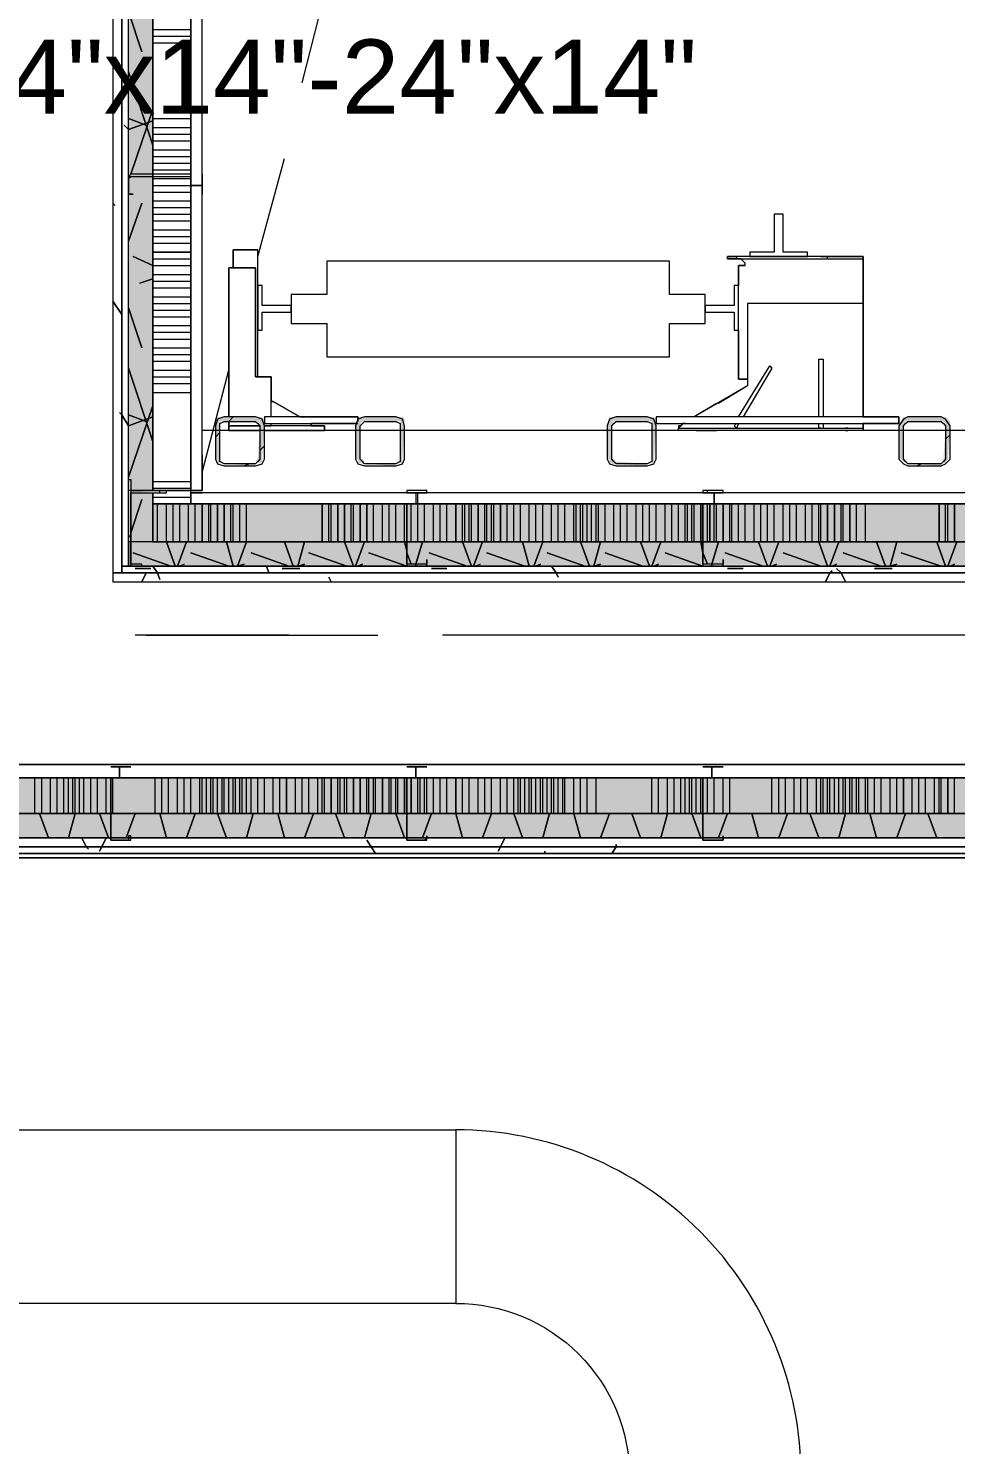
# Model space of a CAD drawing. Header units: metres. Extents: x 98 to 337, y -7 to 53.
# Drawn here: x 135.714 to 137.623, y 24.185 to 27.099 of the extents above; entities that cross this region are included whole.
import ezdxf

# ---------------------------------------------------------------- set-up
doc = ezdxf.new("R2010")
doc.units = ezdxf.units.M
doc.layers.add('HVAC - Ductos', color=5, linetype='Continuous', lineweight=0)
doc.layers.add('PDF_Text', color=7, linetype='Continuous', lineweight=0)
doc.layers.add('PDF_Geometry', color=7, linetype='Continuous', lineweight=0, true_color=0xaaaaaa)
doc.layers.add('PDF_Solid Fills', color=7, linetype='Continuous', lineweight=0, true_color=0xffffff)
doc.styles.add('PDF Helvetica', font='')
doc.styles.get('PDF Helvetica').set_extended_font_data('Helvetica')

msp = doc.modelspace()

# ---------------------------------------------------------------- hatches: boundary and pattern name
at = {"layer": 'PDF_Solid Fills', "lineweight": 0, "transparency": 33554559}
for points in [[(135.9708, 26.1479), (135.9708, 34.8531), (135.9205, 34.8531), (135.9205, 26.0425), (135.9708, 26.0425), (135.9708, 26.1433), (135.9251, 26.1479)], [(135.9708, 26.1479), (135.9708, 34.8531), (135.9205, 34.8531), (135.9205, 26.0425), (135.9708, 26.0425), (135.9708, 26.1433), (135.9251, 26.1479)], [(137.0063, 26.2945), (137.0017, 26.2991), (136.9101, 26.2991), (136.9056, 26.2853), (136.9056, 26.212), (136.9101, 26.212), (136.9101, 26.2029), (136.9147, 26.2029), (136.988, 26.1983), (136.988, 26.2029), (136.9238, 26.2074), (136.9192, 26.212), (136.9147, 26.212), (136.9147, 26.2853), (136.9192, 26.2899), (136.9972, 26.2899), (136.9972, 26.2074), (136.988, 26.2074), (137.0017, 26.2029), (137.0017, 26.2074)], [(138.3625, 25.9921), (138.3625, 26.0425), (135.9205, 26.0425), (135.9205, 25.9921), (137.7165, 25.9966), (137.7531, 25.9966)], [(138.3396, 25.9921), (138.3396, 26.0425), (135.9251, 26.0425), (135.9251, 25.9921), (136.4932, 25.9966), (136.5344, 25.9966)]]:
    msp.add_hatch(color=256, dxfattribs=at).paths.add_polyline_path(points)
h = msp.add_hatch(color=256, dxfattribs=at)
h.paths.add_polyline_path([(136.1175, 26.2029), (136.1816, 26.1983), (136.1816, 26.2029)])
h.paths.add_polyline_path([(136.0991, 26.212), (136.1037, 26.212), (136.1037, 26.2029), (136.1175, 26.2074), (136.1083, 26.2074), (136.1083, 26.2899), (136.1862, 26.2899), (136.1908, 26.2853), (136.1862, 26.212), (136.1816, 26.2074), (136.1954, 26.2029), (136.1954, 26.2074), (136.1999, 26.2934), (136.1999, 26.2945), (136.1954, 26.2991), (136.1037, 26.2991), (136.0991, 26.2853)])
h = msp.add_hatch(color=256, dxfattribs=at)
h.paths.add_polyline_path([(136.4061, 26.2029), (136.4703, 26.1983), (136.4703, 26.2029)])
h.paths.add_polyline_path([(136.4886, 26.2945), (136.484, 26.2991), (136.3924, 26.2991), (136.3878, 26.2853), (136.3878, 26.212), (136.3924, 26.212), (136.3924, 26.2029), (136.4061, 26.2074), (136.4016, 26.212), (136.397, 26.212), (136.397, 26.2853), (136.4016, 26.2899), (136.4795, 26.2899), (136.4795, 26.2074), (136.4703, 26.2074), (136.484, 26.2029), (136.484, 26.2074)])
h = msp.add_hatch(color=256, dxfattribs=at)
h.paths.add_polyline_path([(137.5057, 26.212), (137.5103, 26.212), (137.5149, 26.2074), (137.524, 26.2029), (137.524, 26.2074), (137.5194, 26.212), (137.5149, 26.212), (137.5149, 26.2853), (137.5194, 26.2899), (137.5974, 26.2899), (137.6019, 26.2853), (137.5974, 26.212), (137.5928, 26.2074), (137.6019, 26.2029), (137.6019, 26.2074), (137.6065, 26.212), (137.6111, 26.2899), (137.6019, 26.2991), (137.5149, 26.2991), (137.5103, 26.2899), (137.5057, 26.2853)])
h.paths.add_polyline_path([(137.524, 26.2029), (137.5928, 26.1983), (137.5928, 26.2029)])
h = msp.add_hatch(color=256, dxfattribs=at)
h.paths.add_polyline_path([(138.3396, 26.0425), (138.3396, 26.1203), (135.9708, 26.1203), (135.9708, 26.0425)])
h.paths.add_polyline_path([(138.3441, 26.0425), (138.3625, 26.0425), (138.3625, 26.1203), (138.3441, 26.1203)])
h = msp.add_hatch(color=256, dxfattribs=at)
h.paths.add_polyline_path([(138.3396, 25.4835), (138.3396, 25.5569), (133.9687, 25.5569), (133.9687, 25.4835)])
h.paths.add_polyline_path([(138.3441, 25.5569), (138.3441, 25.4835), (138.4404, 25.4835), (138.4404, 25.5569)])
h = msp.add_hatch(color=256, dxfattribs=at)
h.paths.add_polyline_path([(138.3396, 25.4835), (138.3396, 25.5569), (133.9687, 25.5569), (133.9687, 25.4835)])
h.paths.add_polyline_path([(138.3441, 25.5569), (138.3441, 25.4835), (138.4404, 25.4835), (138.4404, 25.5569)])
h = msp.add_hatch(color=256, dxfattribs=at)
h.paths.add_polyline_path([(135.3432, 25.4331), (135.3432, 25.4835), (133.9687, 25.4835), (133.9687, 25.4331)])
h.paths.add_polyline_path([(138.3441, 25.4331), (138.4908, 25.4331), (138.4908, 25.4835), (138.3441, 25.4835)])
h.paths.add_polyline_path([(138.3396, 25.4331), (138.3396, 25.4835), (135.3477, 25.4835), (135.3477, 25.4331)])
h = msp.add_hatch(color=256, dxfattribs=at)
h.paths.add_polyline_path([(135.3432, 25.4331), (135.3432, 25.4835), (133.9687, 25.4835), (133.9687, 25.4331)])
h.paths.add_polyline_path([(138.3441, 25.4331), (138.4908, 25.4331), (138.4908, 25.4835), (138.3441, 25.4835)])
h.paths.add_polyline_path([(138.3396, 25.4331), (138.3396, 25.4835), (135.3477, 25.4835), (135.3477, 25.4331)])

# ---------------------------------------------------------------- linework, layer by layer
at = {"layer": 'HVAC - Ductos', "lineweight": 0}
msp.add_lwpolyline([(133.4967, 24.8329), (136.5939, 24.8329), (136.5939, 24.4755), (133.4967, 24.4755)], close=True, dxfattribs=at)
msp.add_lwpolyline([(136.5939, 24.8329), (136.5939, 24.4755, -0.41593), (136.9514, 24.1182), (137.3042, 24.1182), (137.3042, 18.3407), (136.9514, 18.3407), (136.9514, 24.1182), (137.3042, 24.1182, 0.414677)], format="xyb", close=True, dxfattribs=at)
at = {"layer": 'PDF_Geometry', "lineweight": 0}
for points in [[(135.137, 35.357), (135.137, 27.11), (133.231, 27.11), (133.231, 26.8626), (133.9687, 26.8626), (133.9687, 25.5843), (133.9687, 25.401), (138.5228, 25.401), (138.5228, 25.5843), (138.5228, 35.6045)], [(133.1577, 25.4148), (133.1577, 25.5247), (133.9687, 25.5247), (133.9687, 25.4148), (138.5092, 25.4148), (138.5092, 25.4331), (138.5092, 25.5843), (138.5092, 35.5861), (138.4908, 35.5861), (138.3396, 35.5861), (135.3065, 35.5861), (138.4908, 35.5861), (138.4908, 35.5724), (138.3441, 35.5724), (138.4404, 35.5724), (138.4404, 35.5541), (138.4404, 35.522), (138.3441, 35.522), (138.3625, 35.522), (138.3625, 35.4441), (138.3441, 35.4441), (138.3625, 35.4441), (138.3625, 34.9035), (138.3625, 34.8531)], [(138.5092, 35.5861), (138.5092, 25.4331), (138.4908, 25.4331), (138.4908, 25.8958), (138.4908, 26.5052), (138.4908, 27.0962), (138.4908, 26.5052), (138.4908, 25.8958), (138.4908, 25.5843), (138.4908, 25.4835), (138.4908, 25.4331), (138.3441, 25.4331), (138.5092, 25.4331), (138.5092, 25.4148), (133.9687, 25.4148)], [(135.8884, 34.7523), (135.8884, 26.1433), (135.8884, 25.9783), (135.8884, 25.96), (138.3396, 25.96), (138.3396, 25.5843), (135.3065, 25.5843), (135.3065, 26.8626), (135.334, 26.8626), (135.334, 26.9084), (135.334, 27.11), (135.334, 35.357)], [(138.3625, 25.9921), (138.3396, 25.9921), (138.3396, 25.9783), (138.3396, 25.96), (138.3396, 25.9783), (135.9067, 25.9783), (135.9067, 25.9921), (135.9067, 26.1433), (135.9067, 34.7523), (135.9067, 34.9035), (135.9067, 34.9172), (138.3396, 34.9172), (138.3396, 34.9356)], [(138.3396, 25.9783), (138.3396, 25.9921), (135.9205, 25.9921), (135.9205, 26.0425), (135.9205, 26.1433), (135.9205, 34.7523), (135.9205, 34.8531), (135.9205, 34.9035), (138.3396, 34.9035), (138.3396, 34.9172)], [(138.3396, 26.0425), (137.7119, 26.0425), (137.1025, 26.0425), (136.4932, 26.0425), (135.9708, 26.0425), (135.9708, 26.1203), (135.9708, 26.1433), (135.9708, 26.0425), (135.9251, 26.0425), (135.9205, 26.0425), (135.9205, 34.8531), (135.9708, 34.8531), (135.9708, 34.7523), (135.9708, 34.1154), (135.9708, 34.7523), (135.9708, 34.7752), (136.0487, 34.7752), (136.0487, 34.7523), (136.0487, 34.0971)], [(136.0717, 26.2211), (136.0717, 34.7523), (136.0487, 34.7523), (136.0487, 34.0971), (136.0487, 34.7523), (136.0487, 34.7752), (138.3396, 34.7752), (138.3396, 34.7523), (138.3396, 26.1479)], [(136.0717, 26.2211), (136.0717, 34.7523), (138.2663, 34.7523)], [(135.9708, 27.4032), (135.9708, 26.7939), (135.9708, 26.1479)], [(136.0487, 26.7755), (136.0487, 27.3849)], [(136.2778, 26.9863), (136.3557, 27.2933)], [(135.2836, 26.8809), (135.2836, 26.8626), (135.2836, 25.5843), (135.2836, 25.5569), (135.3432, 25.5569), (138.3396, 25.5569), (135.3432, 25.5569), (135.2836, 25.5569), (135.2836, 25.5843), (138.3625, 25.5843), (138.3625, 25.9921), (138.3625, 26.0425)], [(136.1862, 26.6289), (136.2412, 26.8305)], [(135.9708, 26.1433), (135.9708, 26.1203), (136.0487, 26.1203), (136.0487, 26.1479), (136.0487, 26.7709)], [(136.1862, 26.3816), (136.1862, 26.6427)], [(136.1312, 26.606), (136.1358, 26.606), (136.1403, 26.606), (136.1816, 26.606), (136.1403, 26.606), (136.1358, 26.606), (136.1312, 26.606), (136.1267, 26.606)], [(136.2137, 26.2991), (136.2137, 26.3816), (136.1816, 26.3816), (136.1816, 26.606), (136.1816, 26.3816), (136.2137, 26.3816), (136.2137, 26.3311)], [(137.1896, 26.6152), (137.185, 26.6198), (137.1805, 26.6243), (137.24, 26.6243), (137.2996, 26.6243), (137.3591, 26.6243), (137.4232, 26.6243), (137.4324, 26.6243), (137.4324, 26.6198), (137.4324, 26.6152), (137.4324, 26.377), (137.4324, 26.6152), (137.4324, 26.6243), (137.4324, 26.6289), (137.3591, 26.6289), (137.3453, 26.6289), (137.3591, 26.6289), (137.4232, 26.6289), (137.4324, 26.6289), (137.4324, 26.6243), (137.4324, 26.6198), (137.4324, 26.6152), (137.4324, 26.6243), (137.4324, 26.6289), (137.3591, 26.6289), (137.1713, 26.6289), (137.1529, 26.6289), (137.1529, 26.6243), (137.1713, 26.6243), (137.3591, 26.6243), (137.4324, 26.6243), (137.4324, 26.6289), (137.4232, 26.6289), (137.3591, 26.6289), (137.3453, 26.6289)], [(137.1896, 26.6106), (137.1896, 26.6152), (137.185, 26.6198), (137.1805, 26.6243), (137.1713, 26.6243), (137.1529, 26.6243), (137.1529, 26.6289), (137.1713, 26.6289), (137.1713, 26.6243)], [(137.3591, 26.6243), (137.3591, 26.6289)], [(137.4324, 26.2991), (137.4324, 26.5327), (137.4324, 26.2991), (137.5057, 26.2991), (137.5057, 26.2853), (137.4324, 26.2853), (137.4324, 26.2807), (137.4324, 26.2761), (137.4324, 26.2715), (137.0521, 26.2715), (137.0521, 26.2761), (137.4324, 26.2761), (137.4324, 26.2715), (137.0521, 26.2715), (137.0521, 26.2761), (137.0567, 26.2807), (137.0613, 26.2853), (137.0659, 26.2853), (137.0613, 26.2853), (137.0567, 26.2807), (137.0521, 26.2807), (137.0521, 26.2761), (137.0567, 26.2807), (137.0613, 26.2853), (137.0659, 26.2853)], [(137.4324, 26.5327), (137.1941, 26.5327), (137.1941, 26.3632), (137.0842, 26.2991)], [(137.1941, 26.377), (137.1896, 26.377), (137.185, 26.377), (137.1805, 26.377), (137.1759, 26.377), (137.1759, 26.4778), (137.1759, 26.377), (137.1805, 26.377), (137.185, 26.377), (137.1896, 26.377), (137.1941, 26.377), (137.1941, 26.3632), (137.1346, 26.3265)], [(137.1759, 26.2991), (137.24, 26.4044), (137.2445, 26.3998), (137.185, 26.2991)], [(137.3408, 26.2991), (137.3408, 26.4182), (137.3499, 26.4182), (137.3499, 26.2991)], [(136.0717, 26.1845), (136.1267, 26.3953)], [(136.2732, 26.2991), (136.2183, 26.3311), (136.2137, 26.3311), (136.2183, 26.3311), (136.2732, 26.2991), (136.2183, 26.3311), (136.2137, 26.3311), (136.2183, 26.3311), (136.2732, 26.2991), (136.3924, 26.2991), (136.3924, 26.2899), (136.3924, 26.2991), (136.2, 26.2991), (136.2, 26.2853), (136.3924, 26.2853), (136.2962, 26.2853), (136.2962, 26.2807), (136.2962, 26.2853), (136.2962, 26.2807), (136.2732, 26.2807)], [(137.1301, 26.3265), (137.0842, 26.2991), (137.0063, 26.2991), (137.0063, 26.2853), (137.0659, 26.2853), (137.0613, 26.2853), (137.0567, 26.2807)], [(136.1267, 26.2807), (136.1267, 26.2715), (136.1908, 26.2715), (136.1267, 26.2715), (136.1267, 26.2807), (136.1267, 26.2899), (136.1358, 26.2991)], [(136.1267, 26.2899), (136.1267, 26.2807), (136.1908, 26.2807), (136.1679, 26.2807), (136.1449, 26.2807), (136.1403, 26.2807), (136.1358, 26.2807), (136.1312, 26.2807)], [(136.1679, 26.2807), (136.1725, 26.2807), (136.1679, 26.2807)], [(136.2962, 26.2853), (136.2962, 26.2807), (136.3236, 26.2807), (136.3236, 26.2715), (136.2, 26.2715), (136.3236, 26.2715), (136.3236, 26.2807), (136.2, 26.2807), (136.2137, 26.2807), (136.2137, 26.2853)], [(137.1759, 26.2853), (137.1713, 26.2761), (137.1667, 26.2807), (137.1713, 26.2853)], [(137.3453, 26.2761), (137.3408, 26.2761), (137.3408, 26.2853)], [(137.3499, 26.2853), (137.3499, 26.2761)], [(136.0991, 26.2578), (136.1083, 26.267)], [(136.1679, 26.2715), (136.1725, 26.2715), (136.1679, 26.2715)], [(136.1679, 26.2715), (136.1725, 26.2715), (136.1679, 26.2715)], [(136.2137, 26.2715), (136.2091, 26.2715), (136.2137, 26.2715)], [(136.2137, 26.2715), (136.2091, 26.2715), (136.2137, 26.2715)], [(136.2641, 26.2715), (136.2595, 26.2715), (136.2641, 26.2715)], [(136.2641, 26.2715), (136.2595, 26.2715), (136.2641, 26.2715)], [(137.0888, 26.2761), (137.1301, 26.2761)], [(137.4004, 26.2761), (137.3958, 26.2761), (137.4004, 26.2761)], [(137.4004, 26.2715), (137.3958, 26.2715), (137.4004, 26.2715)], [(137.4004, 26.2715), (137.3958, 26.2715), (137.4004, 26.2715)], [(137.6019, 26.2532), (137.6111, 26.2624)], [(136.1908, 26.2303), (136.2, 26.2395)], [(136.1587, 26.1983), (136.1679, 26.2029)], [(137.5424, 26.1983), (137.5516, 26.2029)], [(135.9846, 26.1433), (135.9846, 26.1479)], [(138.3396, 26.1203), (137.7119, 26.1203), (137.1025, 26.1203), (136.4932, 26.1203), (136.0487, 26.1203), (136.0487, 26.1433), (136.0717, 26.1433)], [(138.3396, 26.1433), (136.0717, 26.1433)], [(137.1117, 26.1433), (137.1117, 26.1479)], [(136.2503, 25.85), (135.9342, 25.85)], [(137.8402, 25.85), (136.5665, 25.85)], [(138.3396, 25.4331), (137.7119, 25.4331), (137.1025, 25.4331), (136.4932, 25.4331), (135.8838, 25.4331), (135.3432, 25.4331), (134.7338, 25.4331), (133.9687, 25.4331), (133.9687, 25.4835), (135.3432, 25.4835), (138.3396, 25.4835), (135.3432, 25.4835), (133.9687, 25.4835), (133.9687, 25.5569)], [(138.3396, 25.5569), (135.3432, 25.5569)], [(135.8838, 25.5385), (135.8838, 25.5431)], [(138.3396, 25.4835), (135.3432, 25.4835), (133.9687, 25.4835)], [(135.3432, 25.4331), (135.8838, 25.4331), (136.4932, 25.4331), (137.1025, 25.4331), (137.7119, 25.4331), (138.3396, 25.4331), (137.7119, 25.4331), (137.1025, 25.4331), (136.4932, 25.4331), (135.8838, 25.4331), (135.3432, 25.4331)], [(133.9687, 25.401), (138.5228, 25.401), (133.9687, 25.401)], [(138.5228, 25.401), (133.9687, 25.401)]]:
    msp.add_lwpolyline(points, dxfattribs=at)
for points in [[(135.9067, 25.9783), (135.9067, 34.9172), (135.8884, 34.9172), (135.8884, 25.9783)], [(135.9067, 34.9035), (135.9067, 25.9921), (135.9205, 25.9921), (135.9205, 34.9035)], [(138.2617, 28.9702), (138.2617, 26.2715), (136.0717, 26.2715), (136.0717, 28.9702), (138.2617, 28.9702), (138.2617, 26.2715), (136.0717, 26.2715), (136.0717, 28.9702)], [(135.9708, 27.4032), (135.9708, 26.7939), (135.9708, 26.1479), (135.9708, 26.7939)], [(136.0487, 26.7755), (136.0487, 27.3849)], [(136.0487, 26.7572), (136.0487, 26.7755), (136.0717, 26.7755), (136.0717, 26.7939), (136.0717, 26.7572), (136.0717, 26.7618), (136.0717, 26.7572), (136.0717, 26.7939), (136.0717, 26.7985), (136.0717, 26.7939), (136.0717, 26.7755), (136.0487, 26.7755), (136.0487, 26.7939), (136.0487, 26.7985), (135.9251, 26.7985), (135.9205, 26.7939), (135.9205, 26.7572), (135.9251, 26.7572), (135.9297, 26.7572), (135.9251, 26.7572), (135.9205, 26.7572), (135.9205, 26.7939), (136.0487, 26.7939)], [(136.0487, 26.1479), (136.0487, 26.7709)], [(137.2675, 26.716), (137.2491, 26.716), (137.2491, 26.6381), (137.1987, 26.6381), (137.1987, 26.6289), (137.3179, 26.6289), (137.3179, 26.6381), (137.2675, 26.6381)], [(136.1358, 26.606), (136.1358, 26.6427), (136.1725, 26.6427), (136.177, 26.6427), (136.1816, 26.6427), (136.1862, 26.6427), (136.1816, 26.6427), (136.177, 26.6427), (136.1725, 26.6427), (136.1358, 26.6427)], [(136.1267, 26.2991), (136.1267, 26.606)], [(137.0338, 26.551), (137.0338, 26.6198), (136.3282, 26.6198), (136.3282, 26.551), (136.2549, 26.551), (136.2549, 26.4915), (136.3282, 26.4915), (136.3282, 26.4228), (137.0338, 26.4228), (137.0338, 26.4915), (137.1071, 26.4915), (137.1071, 26.551)], [(137.1896, 26.6106), (137.185, 26.6106), (137.1805, 26.6106), (137.1759, 26.6106), (137.1759, 26.5694), (137.1759, 26.6106), (137.1805, 26.6106), (137.185, 26.6106)], [(136.2549, 26.5281), (136.1954, 26.5281), (136.1954, 26.5694), (136.1862, 26.5694), (136.1862, 26.4778), (136.1954, 26.4778), (136.1954, 26.5144), (136.2549, 26.5144)], [(137.1071, 26.5144), (137.1667, 26.5144), (137.1667, 26.4778), (137.1759, 26.4778), (137.1759, 26.5694), (137.1667, 26.5694), (137.1667, 26.5281), (137.1071, 26.5281)], [(136.1862, 26.3816), (136.2137, 26.3816), (136.2137, 26.3311), (136.2137, 26.3816)], [(136.0991, 26.212), (136.1037, 26.2029), (136.1175, 26.1983), (136.1816, 26.1983), (136.1954, 26.2029), (136.2, 26.212), (136.2, 26.2807), (136.1954, 26.2945), (136.1816, 26.2991), (136.1175, 26.2991), (136.1037, 26.2945), (136.0991, 26.2807)], [(136.1816, 26.2029), (136.1175, 26.2029), (136.1083, 26.2074), (136.1083, 26.212), (136.1083, 26.2807), (136.1083, 26.2853), (136.1175, 26.2899), (136.1816, 26.2899), (136.1862, 26.2853), (136.1908, 26.2807), (136.1908, 26.212), (136.1862, 26.2074)], [(136.3878, 26.212), (136.3924, 26.2029), (136.4061, 26.1983), (136.4703, 26.1983), (136.484, 26.2029), (136.4886, 26.212), (136.4886, 26.2807), (136.484, 26.2945), (136.4703, 26.2991), (136.4061, 26.2991), (136.3924, 26.2945), (136.3878, 26.2807)], [(136.4703, 26.2029), (136.4061, 26.2029), (136.4016, 26.2074), (136.397, 26.212), (136.397, 26.2807), (136.4016, 26.2853), (136.4061, 26.2899), (136.4703, 26.2899), (136.4795, 26.2853), (136.4795, 26.2807), (136.4795, 26.212), (136.4795, 26.2074)], [(136.9056, 26.212), (136.9101, 26.2029), (136.9238, 26.1983), (136.988, 26.1983), (137.0017, 26.2029), (137.0063, 26.212), (137.0063, 26.2807), (137.0017, 26.2945), (136.988, 26.2991), (136.9238, 26.2991), (136.9101, 26.2945), (136.9056, 26.2807)], [(136.988, 26.2029), (136.9238, 26.2029), (136.9192, 26.2074), (136.9147, 26.212), (136.9147, 26.2807), (136.9192, 26.2853), (136.9238, 26.2899), (136.988, 26.2899), (136.9972, 26.2853), (136.9972, 26.2807), (136.9972, 26.212), (136.9972, 26.2074)], [(137.0063, 26.2853), (137.5057, 26.2853), (137.5057, 26.2991), (137.0063, 26.2991)], [(137.4324, 26.2853), (137.4324, 26.2807), (137.4324, 26.2761), (137.4324, 26.2807)], [(137.5057, 26.212), (137.5149, 26.2029), (137.524, 26.1983), (137.5928, 26.1983), (137.6019, 26.2029), (137.6111, 26.212), (137.6111, 26.2807), (137.6019, 26.2945), (137.5928, 26.2991), (137.524, 26.2991), (137.5149, 26.2945), (137.5057, 26.2807)], [(137.5928, 26.2029), (137.524, 26.2029), (137.5194, 26.2074), (137.5149, 26.212), (137.5149, 26.2807), (137.5194, 26.2853), (137.524, 26.2899), (137.5928, 26.2899), (137.5974, 26.2853), (137.6019, 26.2807), (137.6019, 26.212), (137.5974, 26.2074)], [(136.1679, 26.2715), (136.1449, 26.2715)], [(137.0888, 26.2715), (137.1301, 26.2715)], [(135.9205, 26.1707), (135.9251, 26.1707), (135.9251, 26.1479), (136.0717, 26.1479), (136.0717, 26.2211), (136.0717, 26.1479), (135.9205, 26.1479)], [(135.9251, 25.9921), (135.9479, 25.9921), (135.9479, 25.9966), (135.9251, 25.9966), (135.9251, 26.1433), (135.9983, 26.1433), (135.9983, 26.1479), (135.9251, 26.1479)], [(138.3396, 26.1433), (136.0487, 26.1433), (136.0487, 26.1203), (136.4932, 26.1203), (137.1025, 26.1203), (137.7119, 26.1203), (138.3396, 26.1203)], [(136.5344, 26.1203), (136.5161, 26.1203), (136.5161, 26.1433), (136.5115, 26.1433), (136.4978, 26.1433), (136.4932, 26.1433), (136.4978, 26.1433), (136.5344, 26.1433), (136.5298, 26.1433), (136.5344, 26.1433), (136.5344, 26.1479), (136.4932, 26.1479), (136.4932, 26.1433), (136.5115, 26.1433), (136.5115, 26.1203), (136.4932, 26.1203), (136.4932, 25.9966), (136.4932, 25.9921), (136.5344, 25.9921), (136.5344, 25.9966), (136.5344, 26.0058), (136.5344, 25.9966), (136.4932, 25.9966), (136.4932, 26.1203)], [(137.1438, 26.1203), (137.1255, 26.1203), (137.1255, 26.1433), (137.1209, 26.1433), (137.1071, 26.1433), (137.1438, 26.1433), (137.1392, 26.1433), (137.1438, 26.1433), (137.1438, 26.1479), (137.1025, 26.1479), (137.1025, 26.1433), (137.1209, 26.1433), (137.1255, 26.1433), (137.1255, 26.1203), (137.1025, 26.1203), (137.1025, 25.9966), (137.1025, 25.9921), (137.1438, 25.9921), (137.1438, 25.9966), (137.1438, 26.0058), (137.1438, 25.9966), (137.1025, 25.9966), (137.1025, 26.1203)], [(138.3396, 26.1203), (137.7119, 26.1203), (137.1025, 26.1203), (136.4932, 26.1203), (135.9708, 26.1203), (135.9708, 26.0425), (136.4932, 26.0425), (137.1025, 26.0425), (137.7119, 26.0425), (138.3396, 26.0425)], [(138.3396, 26.0425), (137.7119, 26.0425), (137.1025, 26.0425), (136.4932, 26.0425), (135.9251, 26.0425), (135.9205, 26.0425), (135.9205, 25.9921), (138.3396, 25.9921)], [(135.9067, 25.9783), (138.3396, 25.9783), (138.3396, 25.9921), (135.9067, 25.9921)], [(135.8884, 25.9783), (135.8884, 25.96), (138.3396, 25.96), (138.3396, 25.9783)], [(135.9251, 25.5569), (135.9021, 25.5569), (135.9021, 25.5797), (135.8838, 25.5797), (135.9205, 25.5797), (135.9159, 25.5797), (135.9205, 25.5797), (135.9251, 25.5797), (135.9205, 25.5797), (135.8838, 25.5797), (135.9021, 25.5797), (135.9021, 25.5569), (135.8838, 25.5569), (135.8838, 25.4285), (135.9205, 25.4285), (135.9251, 25.4285), (135.9251, 25.4331), (135.9251, 25.4377), (135.9205, 25.4377), (135.9205, 25.4331), (135.9205, 25.4285), (135.8838, 25.4285), (135.8838, 25.5569)], [(136.5344, 25.5569), (136.5115, 25.5569), (136.5115, 25.5797), (136.4932, 25.5797), (136.5298, 25.5797), (136.5344, 25.5797), (136.5298, 25.5797), (136.5252, 25.5797), (136.5298, 25.5797), (136.5344, 25.5797), (136.5298, 25.5797), (136.4932, 25.5797), (136.5115, 25.5797), (136.5115, 25.5569), (136.4932, 25.5569), (136.4932, 25.4285), (136.5298, 25.4285), (136.5344, 25.4285), (136.5344, 25.4331), (136.5344, 25.4377), (136.5344, 25.4331), (136.5298, 25.4285), (136.4932, 25.4285), (136.4932, 25.5569)], [(137.1438, 25.5569), (137.1209, 25.5569), (137.1209, 25.5797), (137.1025, 25.5797), (137.1438, 25.5797), (137.1346, 25.5797), (137.1438, 25.5797), (137.1025, 25.5797), (137.1209, 25.5797), (137.1209, 25.5569), (137.1025, 25.5569), (137.1025, 25.4285), (137.1392, 25.4285), (137.1438, 25.4285), (137.1438, 25.4331), (137.1438, 25.4377), (137.1438, 25.4331), (137.1438, 25.4285), (137.1392, 25.4285), (137.1025, 25.4285), (137.1025, 25.5569)], [(133.9687, 25.4148), (133.9687, 25.401), (138.5228, 25.401), (138.5228, 25.4148)], [(137.9639, 25.3919), (133.9687, 25.3919), (133.9687, 25.401), (137.9639, 25.401), (133.9687, 25.401), (133.9687, 25.3919)]]:
    msp.add_lwpolyline(points, close=True, dxfattribs=at)
at = {"layer": 'PDF_Geometry', "color": 254, "lineweight": 0, "true_color": 0xdddddd}
for points in [[(135.9205, 27.1329), (135.9479, 27.0504)], [(135.9205, 27.0092), (135.9708, 26.858)], [(135.9708, 26.9314), (135.9251, 26.7985)], [(135.9205, 26.913), (135.9571, 26.8992)], [(135.9708, 26.9084), (135.9205, 26.8901)], [(135.9251, 26.7939), (135.9205, 26.7893)], [(135.9479, 26.7389), (135.9205, 26.661)], [(135.9297, 26.6289), (135.9708, 26.6106)], [(135.9708, 26.5831), (135.9434, 26.574)], [(135.9205, 26.5236), (135.9479, 26.4411)], [(135.9205, 26.3998), (135.9708, 26.2487)], [(135.9708, 26.3219), (135.9205, 26.1753)], [(135.9205, 26.3036), (135.9571, 26.2899)], [(135.9708, 26.2991), (135.9205, 26.2807)], [(135.9479, 26.1295), (135.9251, 26.0608)], [(135.9251, 26.0562), (135.9205, 26.0516)], [(135.9297, 26.0196), (136.0075, 25.9921)], [(135.9983, 26.0425), (136.0167, 25.9921)], [(136.0396, 26.0425), (136.0213, 25.9921)], [(136.0487, 26.0196), (136.1267, 25.9921)], [(136.1221, 26.0425), (136.1358, 25.9921)], [(136.1633, 26.0425), (136.1449, 25.9921), (136.1587, 25.9966), (136.1449, 25.9921)], [(136.1725, 26.0196), (136.2503, 25.9921)], [(136.2412, 26.0425), (136.2595, 25.9921)], [(136.2824, 26.0425), (136.2687, 25.9921), (136.2824, 25.9966), (136.2687, 25.9921)], [(136.2916, 26.0196), (136.3694, 25.9921)], [(136.3649, 26.0425), (136.3832, 25.9921)], [(136.4061, 26.0425), (136.3878, 25.9921)], [(136.4152, 26.0196), (136.4932, 25.9921)], [(136.4886, 26.0425), (136.4932, 26.0242)], [(136.4932, 26.0196), (136.5023, 25.9966)], [(136.5252, 26.0425), (136.5115, 25.9966), (136.5115, 25.9921), (136.5206, 25.9921), (136.5115, 25.9921), (136.5115, 25.9966)], [(136.539, 26.0196), (136.6169, 25.9921)], [(136.6077, 26.0425), (136.6261, 25.9921)], [(136.6489, 26.0425), (136.6306, 25.9921)], [(136.6581, 26.0196), (136.736, 25.9921)], [(136.7314, 26.0425), (136.7452, 25.9921)], [(136.7727, 26.0425), (136.7544, 25.9921)], [(136.7818, 26.0196), (136.8597, 25.9921)], [(136.8506, 26.0425), (136.8689, 25.9921)], [(136.8918, 26.0425), (136.878, 25.9921), (136.8918, 25.9966), (136.878, 25.9921)], [(136.901, 26.0196), (136.9788, 25.9921)], [(136.9742, 26.0425), (136.9926, 25.9921)], [(137.0155, 26.0425), (136.9972, 25.9921)], [(137.0247, 26.0196), (137.1025, 25.9921)], [(137.0979, 26.0425), (137.1025, 26.0196), (137.1117, 25.9966), (137.1025, 26.0196)], [(137.1346, 26.0425), (137.1209, 25.9966), (137.1209, 25.9921), (137.1301, 25.9921), (137.1209, 25.9921), (137.1209, 25.9966)], [(137.1483, 26.0196), (137.2263, 25.9921)], [(137.2171, 26.0425), (137.2354, 25.9921)], [(137.2583, 26.0425), (137.24, 25.9921)], [(137.2675, 26.0196), (137.3453, 25.9921)], [(137.3408, 26.0425), (137.3591, 25.9921)], [(137.382, 26.0425), (137.3637, 25.9921)], [(137.3912, 26.0196), (137.469, 25.9921)], [(137.4599, 26.0425), (137.4782, 25.9921)], [(137.5012, 26.0425), (137.4874, 25.9921), (137.5012, 25.9966), (137.4874, 25.9921)], [(137.5103, 26.0196), (137.5928, 25.9921)], [(137.5836, 26.0425), (137.6019, 25.9921)], [(137.6248, 26.0425), (137.6065, 25.9921)], [(136.035, 25.9966), (136.0259, 25.9921)], [(136.4016, 25.9966), (136.3924, 25.9921)], [(136.6443, 25.9966), (136.6352, 25.9921)], [(136.7681, 25.9966), (136.7589, 25.9921)], [(137.0109, 25.9966), (137.0017, 25.9921)], [(137.2537, 25.9966), (137.2445, 25.9921)], [(137.3774, 25.9966), (137.3683, 25.9921)], [(137.6202, 25.9966), (137.6111, 25.9921)], [(135.7372, 25.4835), (135.7555, 25.4331)], [(135.8105, 25.4835), (135.7968, 25.4331)], [(135.8609, 25.4835), (135.8792, 25.4331)], [(135.9342, 25.4835), (135.9159, 25.4331)], [(135.9846, 25.4835), (135.9983, 25.4331)], [(136.0579, 25.4835), (136.0396, 25.4331)], [(136.1037, 25.4835), (136.1221, 25.4331)], [(136.177, 25.4835), (136.1633, 25.4331)], [(136.2274, 25.4835), (136.2412, 25.4331)], [(136.3008, 25.4835), (136.2824, 25.4331)], [(136.3466, 25.4835), (136.3649, 25.4331)], [(136.4198, 25.4835), (136.4061, 25.4331)], [(136.4703, 25.4835), (136.4886, 25.4331)], [(136.5436, 25.4835), (136.5252, 25.4331)], [(136.5939, 25.4835), (136.6077, 25.4331)], [(136.6673, 25.4835), (136.6489, 25.4331)], [(136.7131, 25.4835), (136.7314, 25.4331)], [(136.7864, 25.4835), (136.7727, 25.4331)], [(136.8368, 25.4835), (136.8506, 25.4331)], [(136.9101, 25.4835), (136.8918, 25.4331)], [(136.9559, 25.4835), (136.9742, 25.4331)], [(137.0293, 25.4835), (137.0155, 25.4331)], [(137.0796, 25.4835), (137.0979, 25.4331)], [(137.1529, 25.4835), (137.1346, 25.4331)], [(137.2033, 25.4835), (137.2171, 25.4331)], [(137.2767, 25.4835), (137.2583, 25.4331)], [(137.3225, 25.4835), (137.3408, 25.4331)], [(137.3958, 25.4835), (137.382, 25.4331)], [(137.4462, 25.4835), (137.4599, 25.4331)], [(137.5194, 25.4835), (137.5012, 25.4331)], [(137.5653, 25.4835), (137.5836, 25.4331)]]:
    msp.add_lwpolyline(points, close=True, dxfattribs=at)
at = {"layer": 'PDF_Geometry', "color": 254, "lineweight": 0, "true_color": 0xeaeaea}
for points in [[(135.9708, 27.0962), (136.0487, 27.0962)], [(135.9708, 27.0825), (136.0487, 27.0825)], [(135.9708, 27.0688), (136.0487, 27.0688)], [(135.9708, 26.913), (136.0487, 26.913)], [(135.9708, 26.8947), (136.0487, 26.8947)], [(135.9708, 26.8809), (136.0487, 26.8809)], [(135.9708, 26.8672), (136.0487, 26.8672)], [(135.9708, 26.8489), (136.0487, 26.8489)], [(135.9708, 26.8351), (136.0487, 26.8351)], [(135.9708, 26.8213), (136.0487, 26.8213)], [(135.9708, 26.8076), (136.0487, 26.8076)], [(135.9708, 26.7893), (136.0487, 26.7893)], [(135.9708, 26.7755), (136.0487, 26.7755)], [(135.9708, 26.7618), (136.0487, 26.7618)], [(135.9708, 26.7435), (136.0487, 26.7435)], [(135.9708, 26.7297), (136.0487, 26.7297)], [(135.9708, 26.716), (136.0487, 26.716)], [(135.9708, 26.7022), (136.0487, 26.7022)], [(135.9708, 26.6839), (136.0487, 26.6839)], [(135.9708, 26.6702), (136.0487, 26.6702)], [(135.9708, 26.6565), (136.0487, 26.6565)], [(135.9708, 26.6243), (136.0487, 26.6243)], [(135.9708, 26.6106), (136.0487, 26.6106)], [(135.9708, 26.5923), (136.0487, 26.5923)], [(135.9708, 26.5785), (136.0487, 26.5785)], [(135.9708, 26.5648), (136.0487, 26.5648)], [(135.9708, 26.5464), (136.0487, 26.5464)], [(135.9708, 26.5327), (136.0487, 26.5327)], [(135.9708, 26.519), (136.0487, 26.519)], [(135.9708, 26.5052), (136.0487, 26.5052)], [(135.9708, 26.4869), (136.0487, 26.4869)], [(135.9708, 26.4732), (136.0487, 26.4732)], [(135.9708, 26.4594), (136.0487, 26.4594)], [(135.9708, 26.4411), (136.0487, 26.4411)], [(135.9708, 26.4273), (136.0487, 26.4273)], [(135.9708, 26.4136), (136.0487, 26.4136)], [(135.9708, 26.3953), (136.0487, 26.3953)], [(135.9708, 26.3816), (136.0487, 26.3816)], [(135.9708, 26.3678), (136.0487, 26.3678)], [(135.9708, 26.3494), (136.0487, 26.3494)], [(135.9708, 26.1662), (136.0487, 26.1662)], [(135.9708, 26.1524), (136.0487, 26.1524)], [(135.9708, 26.1341), (136.0487, 26.1341)], [(135.9708, 26.1203), (136.0487, 26.1203)], [(135.98, 26.0425), (135.98, 26.1203)], [(135.9983, 26.0425), (135.9983, 26.1203)], [(136.0121, 26.0425), (136.0121, 26.1203)], [(136.0259, 26.0425), (136.0259, 26.1203)], [(136.0441, 26.0425), (136.0441, 26.1203)], [(136.0579, 26.0425), (136.0579, 26.1203)], [(136.0854, 26.0425), (136.0854, 26.1203)], [(136.09, 26.0425), (136.09, 26.1203)], [(136.1312, 26.0425), (136.1312, 26.1203)], [(136.1358, 26.0425), (136.1358, 26.1203)], [(136.1495, 26.0425), (136.1495, 26.1203)], [(136.1633, 26.0425), (136.1633, 26.1203)], [(136.3328, 26.0425), (136.3328, 26.1203)], [(136.3374, 26.0425), (136.3374, 26.1203)], [(136.3786, 26.0425), (136.3786, 26.1203)], [(136.3832, 26.0425), (136.3832, 26.1203)], [(136.4244, 26.0425), (136.4244, 26.1203)], [(136.4428, 26.0425), (136.4428, 26.1203)], [(136.4565, 26.0425), (136.4565, 26.1203)], [(136.4703, 26.0425), (136.4703, 26.1203)], [(136.4886, 26.0425), (136.4886, 26.1203)], [(136.5023, 26.0425), (136.5023, 26.1203)], [(136.5161, 26.0425), (136.5161, 26.1203)], [(136.5298, 26.0425), (136.5298, 26.1203)], [(136.5481, 26.0425), (136.5481, 26.1203)], [(136.5619, 26.0425), (136.5619, 26.1203)], [(136.5757, 26.0425), (136.5757, 26.1203)], [(136.5939, 26.0425), (136.5939, 26.1203)], [(136.6077, 26.0425), (136.6077, 26.1203)], [(136.6123, 26.0425), (136.6123, 26.1203)], [(136.6215, 26.0425), (136.6215, 26.1203)], [(136.6261, 26.0425), (136.6261, 26.1203)], [(136.6535, 26.0425), (136.6535, 26.1203)], [(136.6581, 26.0425), (136.6581, 26.1203)], [(136.6673, 26.0425), (136.6673, 26.1203)], [(136.6719, 26.0425), (136.6719, 26.1203)], [(136.6993, 26.0425), (136.6993, 26.1203)], [(136.7131, 26.0425), (136.7131, 26.1203)], [(136.7268, 26.0425), (136.7268, 26.1203)], [(136.7452, 26.0425), (136.7452, 26.1203)], [(136.7589, 26.0425), (136.7589, 26.1203)], [(136.7727, 26.0425), (136.7727, 26.1203)], [(136.791, 26.0425), (136.791, 26.1203)], [(136.8047, 26.0425), (136.8047, 26.1203)], [(136.8185, 26.0425), (136.8185, 26.1203)], [(136.8368, 26.0425), (136.8368, 26.1203)], [(136.8414, 26.0425), (136.8414, 26.1203)], [(136.8506, 26.0425), (136.8506, 26.1203)], [(136.8552, 26.0425), (136.8552, 26.1203)], [(136.8643, 26.0425), (136.8643, 26.1203)], [(136.8734, 26.0425), (136.8734, 26.1203)], [(136.8826, 26.0425), (136.8826, 26.1203)], [(136.8872, 26.0425), (136.8872, 26.1203)], [(136.901, 26.0425), (136.901, 26.1203)], [(136.9192, 26.0425), (136.9192, 26.1203)], [(136.933, 26.0425), (136.933, 26.1203)], [(136.9468, 26.0425), (136.9468, 26.1203)], [(136.9651, 26.0425), (136.9651, 26.1203)], [(136.9788, 26.0425), (136.9788, 26.1203)], [(136.9926, 26.0425), (136.9926, 26.1203)], [(137.0063, 26.0425), (137.0063, 26.1203)], [(137.0247, 26.0425), (137.0247, 26.1203)], [(137.0384, 26.0425), (137.0384, 26.1203)], [(137.0521, 26.0425), (137.0521, 26.1203)], [(137.0659, 26.0425), (137.0659, 26.1203)], [(137.0704, 26.0425), (137.0704, 26.1203)], [(137.0796, 26.0425), (137.0796, 26.1203)], [(137.0842, 26.0425), (137.0842, 26.1203)], [(137.1117, 26.0425), (137.1117, 26.1203)], [(137.1255, 26.0425), (137.1255, 26.1203)], [(137.1301, 26.0425), (137.1301, 26.1203)], [(137.1575, 26.0425), (137.1575, 26.1203)], [(137.1621, 26.0425), (137.1621, 26.1203)], [(137.1759, 26.0425), (137.1759, 26.1203)], [(137.1896, 26.0425), (137.1896, 26.1203)], [(137.2079, 26.0425), (137.2079, 26.1203)], [(137.2217, 26.0425), (137.2217, 26.1203)], [(137.2354, 26.0425), (137.2354, 26.1203)], [(137.2491, 26.0425), (137.2491, 26.1203)], [(137.2675, 26.0425), (137.2675, 26.1203)], [(137.2812, 26.0425), (137.2812, 26.1203)], [(137.295, 26.0425), (137.295, 26.1203)], [(137.3133, 26.0425), (137.3133, 26.1203)], [(137.327, 26.0425), (137.327, 26.1203)], [(137.3408, 26.0425), (137.3408, 26.1203)], [(137.3453, 26.0425), (137.3453, 26.1203)], [(137.3866, 26.0425), (137.3866, 26.1203)], [(137.3912, 26.0425), (137.3912, 26.1203)], [(137.4187, 26.0425), (137.4187, 26.1203)], [(137.437, 26.0425), (137.437, 26.1203)], [(137.6019, 26.0425), (137.6019, 26.1203)], [(137.6065, 26.0425), (137.6065, 26.1203)], [(135.728, 25.4835), (135.728, 25.5569)], [(135.7418, 25.4835), (135.7418, 25.5569)], [(135.7601, 25.4835), (135.7601, 25.5569)], [(135.7738, 25.4835), (135.7738, 25.5569)], [(135.7876, 25.4835), (135.7876, 25.5569)], [(135.7968, 25.4835), (135.7968, 25.5569)], [(135.8059, 25.4835), (135.8059, 25.5569)], [(135.8105, 25.4835), (135.8105, 25.5569)], [(135.8196, 25.4835), (135.8196, 25.5569)], [(135.8288, 25.4835), (135.8288, 25.5569)], [(135.8426, 25.4835), (135.8426, 25.5569)], [(135.8563, 25.4835), (135.8563, 25.5569)], [(135.8746, 25.4835), (135.8746, 25.5569)], [(135.8884, 25.4835), (135.8884, 25.5569)], [(135.9754, 25.4835), (135.9754, 25.5569)], [(135.9892, 25.4835), (135.9892, 25.5569)], [(136.0029, 25.4835), (136.0029, 25.5569)], [(136.0213, 25.4835), (136.0213, 25.5569)], [(136.035, 25.4835), (136.035, 25.5569)], [(136.0487, 25.4835), (136.0487, 25.5569)], [(136.0671, 25.4835), (136.0671, 25.5569)], [(136.0717, 25.4835), (136.0717, 25.5569)], [(136.0808, 25.4835), (136.0808, 25.5569)], [(136.09, 25.4835), (136.09, 25.5569)], [(136.0945, 25.4835), (136.0945, 25.5569)], [(136.1037, 25.4835), (136.1037, 25.5569)], [(136.1129, 25.4835), (136.1129, 25.5569)], [(136.1175, 25.4835), (136.1175, 25.5569)], [(136.1267, 25.4835), (136.1267, 25.5569)], [(136.1358, 25.4835), (136.1358, 25.5569)], [(136.1403, 25.4835), (136.1403, 25.5569)], [(136.1495, 25.4835), (136.1495, 25.5569)], [(136.1541, 25.4835), (136.1541, 25.5569)], [(136.1633, 25.4835), (136.1633, 25.5569)], [(136.1725, 25.4835), (136.1725, 25.5569)], [(136.1862, 25.4835), (136.1862, 25.5569)], [(136.2, 25.4835), (136.2, 25.5569)], [(136.2183, 25.4835), (136.2183, 25.5569)], [(136.232, 25.4835), (136.232, 25.5569)], [(136.2641, 25.4835), (136.2641, 25.5569)], [(136.2778, 25.4835), (136.2778, 25.5569)], [(136.2916, 25.4835), (136.2916, 25.5569)], [(136.3099, 25.4835), (136.3099, 25.5569)], [(136.319, 25.4835), (136.319, 25.5569)], [(136.3236, 25.4835), (136.3236, 25.5569)], [(136.3512, 25.4835), (136.3512, 25.5569)], [(136.3557, 25.4835), (136.3557, 25.5569)], [(136.3649, 25.4835), (136.3649, 25.5569)], [(136.3694, 25.4835), (136.3694, 25.5569)], [(136.4107, 25.4835), (136.4107, 25.5569)], [(136.4152, 25.4835), (136.4152, 25.5569)], [(136.4244, 25.4835), (136.4244, 25.5569)], [(136.429, 25.4835), (136.429, 25.5569)], [(136.4565, 25.4835), (136.4565, 25.5569)], [(136.4611, 25.4835), (136.4611, 25.5569)], [(136.4703, 25.4835), (136.4703, 25.5569)], [(136.4749, 25.4835), (136.4749, 25.5569)], [(136.5161, 25.4835), (136.5161, 25.5569)], [(136.5206, 25.4835), (136.5206, 25.5569)], [(136.5298, 25.4835), (136.5298, 25.5569)], [(136.5344, 25.4835), (136.5344, 25.5569)], [(136.5481, 25.4835), (136.5481, 25.5569)], [(136.5619, 25.4835), (136.5619, 25.5569)], [(136.5757, 25.4835), (136.5757, 25.5569)], [(136.6077, 25.4835), (136.6077, 25.5569)], [(136.6215, 25.4835), (136.6215, 25.5569)], [(136.6398, 25.4835), (136.6398, 25.5569)], [(136.6535, 25.4835), (136.6535, 25.5569)], [(136.6673, 25.4835), (136.6673, 25.5569)], [(136.6856, 25.4835), (136.6856, 25.5569)], [(136.6993, 25.4835), (136.6993, 25.5569)], [(136.7131, 25.4835), (136.7131, 25.5569)], [(136.7223, 25.4835), (136.7223, 25.5569)], [(136.7268, 25.4835), (136.7268, 25.5569)], [(136.736, 25.4835), (136.736, 25.5569)], [(136.7452, 25.4835), (136.7452, 25.5569)], [(136.7498, 25.4835), (136.7498, 25.5569)], [(136.7589, 25.4835), (136.7589, 25.5569)], [(136.7681, 25.4835), (136.7681, 25.5569)], [(136.7727, 25.4835), (136.7727, 25.5569)], [(136.7818, 25.4835), (136.7818, 25.5569)], [(136.791, 25.4835), (136.791, 25.5569)], [(136.7955, 25.4835), (136.7955, 25.5569)], [(136.8047, 25.4835), (136.8047, 25.5569)], [(136.8139, 25.4835), (136.8139, 25.5569)], [(136.8185, 25.4835), (136.8185, 25.5569)], [(136.8368, 25.4835), (136.8368, 25.5569)], [(136.8506, 25.4835), (136.8506, 25.5569)], [(136.8643, 25.4835), (136.8643, 25.5569)], [(136.8826, 25.4835), (136.8826, 25.5569)], [(136.9972, 25.4835), (136.9972, 25.5569)], [(137.0109, 25.4835), (137.0109, 25.5569)], [(137.0293, 25.4835), (137.0293, 25.5569)], [(137.043, 25.4835), (137.043, 25.5569)], [(137.0567, 25.4835), (137.0567, 25.5569)], [(137.0659, 25.4835), (137.0659, 25.5569)], [(137.075, 25.4835), (137.075, 25.5569)], [(137.0796, 25.4835), (137.0796, 25.5569)], [(137.0888, 25.4835), (137.0888, 25.5569)], [(137.0979, 25.4835), (137.0979, 25.5569)], [(137.1117, 25.4835), (137.1117, 25.5569)], [(137.1255, 25.4835), (137.1255, 25.5569)], [(137.1438, 25.4835), (137.1438, 25.5569)], [(137.1575, 25.4835), (137.1575, 25.5569)], [(137.2445, 25.4835), (137.2445, 25.5569)], [(137.2583, 25.4835), (137.2583, 25.5569)], [(137.2721, 25.4835), (137.2721, 25.5569)], [(137.2904, 25.4835), (137.2904, 25.5569)], [(137.3042, 25.4835), (137.3042, 25.5569)], [(137.3179, 25.4835), (137.3179, 25.5569)], [(137.3362, 25.4835), (137.3362, 25.5569)], [(137.3453, 25.4835), (137.3453, 25.5569)], [(137.3499, 25.4835), (137.3499, 25.5569)], [(137.3591, 25.4835), (137.3591, 25.5569)], [(137.3637, 25.4835), (137.3637, 25.5569)], [(137.3729, 25.4835), (137.3729, 25.5569)], [(137.382, 25.4835), (137.382, 25.5569)], [(137.3912, 25.4835), (137.3912, 25.5569)], [(137.3958, 25.4835), (137.3958, 25.5569)], [(137.405, 25.4835), (137.405, 25.5569)], [(137.4095, 25.4835), (137.4095, 25.5569)], [(137.4187, 25.4835), (137.4187, 25.5569)], [(137.4232, 25.4835), (137.4232, 25.5569)], [(137.437, 25.4835), (137.437, 25.5569)], [(137.4416, 25.4835), (137.4416, 25.5569)], [(137.4554, 25.4835), (137.4554, 25.5569)], [(137.469, 25.4835), (137.469, 25.5569)], [(137.4874, 25.4835), (137.4874, 25.5569)], [(137.5012, 25.4835), (137.5012, 25.5569)], [(137.5332, 25.4835), (137.5332, 25.5569)], [(137.547, 25.4835), (137.547, 25.5569)], [(137.5607, 25.4835), (137.5607, 25.5569)], [(137.5791, 25.4835), (137.5791, 25.5569)], [(137.5882, 25.4835), (137.5882, 25.5569)], [(137.5928, 25.4835), (137.5928, 25.5569)], [(137.6202, 25.4835), (137.6202, 25.5569)]]:
    msp.add_lwpolyline(points, dxfattribs=at)
for points in [[(135.9113, 26.8992), (135.9205, 26.8901)], [(135.8884, 26.7389), (135.893, 26.7343)], [(136.0487, 26.6381), (135.9708, 26.6381)], [(135.8884, 26.5373), (135.9067, 26.5098), (135.9067, 26.5052), (135.9067, 26.5098)], [(135.9021, 26.3082), (135.9067, 26.3036), (135.9205, 26.2807), (135.9067, 26.3036)], [(136.0717, 26.1203), (136.0717, 26.0425)], [(136.1037, 26.1203), (136.1037, 26.0425)], [(136.1175, 26.1203), (136.1175, 26.0425)], [(136.319, 26.1203), (136.319, 26.0425)], [(136.3512, 26.1203), (136.3512, 26.0425)], [(136.3649, 26.1203), (136.3649, 26.0425)], [(136.397, 26.1203), (136.397, 26.0425)], [(136.4107, 26.1203), (136.4107, 26.0425)], [(136.5939, 26.1203), (136.5939, 26.0425)], [(136.6398, 26.1203), (136.6398, 26.0425)], [(136.6856, 26.1203), (136.6856, 26.0425)], [(137.0979, 26.1203), (137.0979, 26.0425)], [(137.1163, 26.1203), (137.1163, 26.0425)], [(137.1438, 26.1203), (137.1438, 26.0425)], [(137.3591, 26.1203), (137.3591, 26.0425)], [(137.3729, 26.1203), (137.3729, 26.0425)], [(137.405, 26.1203), (137.405, 26.0425)], [(137.5882, 26.1203), (137.5882, 26.0425)], [(137.6202, 26.1203), (137.6202, 26.0425)], [(135.98, 25.9783), (135.9846, 25.9646), (135.98, 25.9783), (135.9708, 25.9921)], [(136.2046, 25.9921), (136.2091, 25.9783)], [(136.8001, 25.9783), (136.8047, 25.9692), (136.8001, 25.9783), (136.791, 25.9921)], [(135.9663, 25.9875), (135.9342, 25.9875)], [(135.9479, 25.96), (135.9571, 25.9783)], [(136.2732, 25.9875), (136.2366, 25.9875)], [(136.3328, 25.9692), (136.3374, 25.96)], [(136.5757, 25.9875), (136.5436, 25.9875)], [(137.185, 25.9875), (137.1529, 25.9875)], [(137.3545, 25.96), (137.3637, 25.9783), (137.3683, 25.9829), (137.3637, 25.9783)], [(137.3866, 25.9783), (137.3958, 25.96), (137.3866, 25.9783), (137.3774, 25.9875)], [(137.492, 25.9875), (137.4554, 25.9875)], [(136.2457, 25.5569), (136.2457, 25.4835)], [(136.3374, 25.5569), (136.3374, 25.4835)], [(136.3832, 25.5569), (136.3832, 25.4835)], [(136.397, 25.5569), (136.397, 25.4835)], [(136.4428, 25.5569), (136.4428, 25.4835)], [(136.4886, 25.5569), (136.4886, 25.4835)], [(136.5023, 25.5569), (136.5023, 25.4835)], [(136.5939, 25.5569), (136.5939, 25.4835)], [(137.5149, 25.5569), (137.5149, 25.4835)], [(137.6065, 25.5569), (137.6065, 25.4835)], [(135.8334, 25.4148), (135.838, 25.4102), (135.8334, 25.4148), (135.8242, 25.4331)], [(135.8609, 25.4056), (135.8654, 25.4148), (135.8746, 25.4331), (135.8654, 25.4148)], [(136.4198, 25.4148), (136.429, 25.401), (136.4198, 25.4148), (136.4107, 25.4285)], [(136.681, 25.4056), (136.6856, 25.4148), (136.6947, 25.4331), (136.6856, 25.4148)], [(136.9147, 25.401), (136.9238, 25.4148), (136.9238, 25.4194), (136.9238, 25.4148)], [(136.7772, 25.4056), (136.7772, 25.401)]]:
    msp.add_lwpolyline(points, close=True, dxfattribs=at)
at = {"layer": 'PDF_Geometry', "color": 7, "lineweight": 0}
msp.add_lwpolyline([(135.9571, 25.85), (136.1954, 25.85), (136.4336, 25.85)], dxfattribs=at)

# ---------------------------------------------------------------- texts
at = {"layer": 'PDF_Text', "lineweight": 0, "insert": (135.2024, 26.9993), "char_height": 0.152415, "attachment_point": 4, "style": 'PDF Helvetica'}
msp.add_mtext('FD-24"x14"-24"x14"', dxfattribs=at)

doc.saveas('drawing.dxf')
